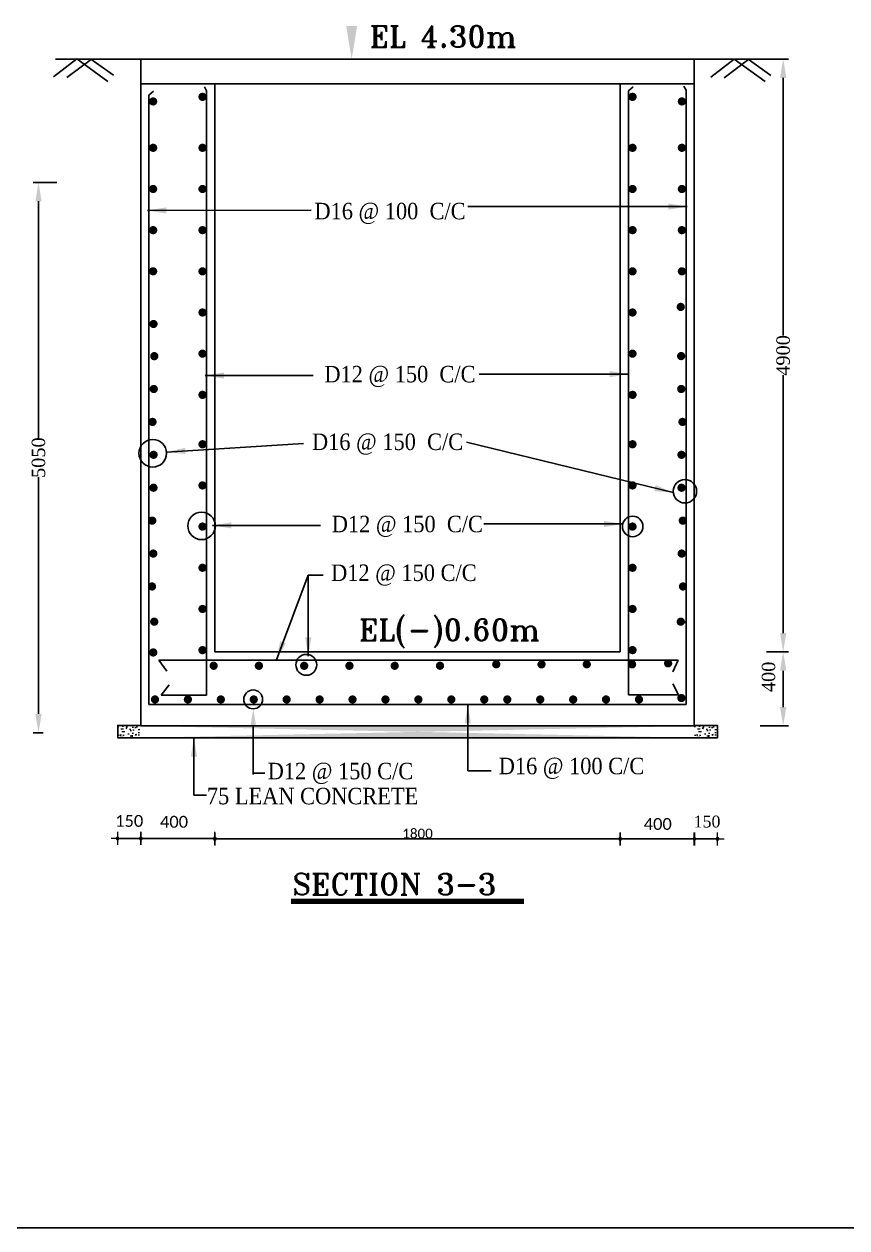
# Model space of a CAD drawing. Extents: x -298162 to 1078160, y -513173 to -216568.
# Drawn here: x 177279 to 192580, y -288827 to -266449 of the extents above; entities that cross this region are included whole.
import ezdxf

# ---------------------------------------------------------------- set-up
doc = ezdxf.new("R2010")
doc.units = 0
doc.header["$MEASUREMENT"] = 0
doc.layers.get('DEFPOINTS').update_dxf_attribs({"linetype": 'CONTINUOUS'})
doc.layers.add('Dim', color=7, linetype='CONTINUOUS', lineweight=9)
doc.layers.add('Left Bank Profile', color=7, linetype='CONTINUOUS', lineweight=25)
doc.layers.add('LINE', color=7, linetype='CONTINUOUS')
doc.styles.add('BIG', font='ROMANT.SHX')
doc.styles.add('cb', font='calibri.ttf')
doc.styles.get("Standard").update_dxf_attribs({"font": 'times.ttf', "height": 250})
doc.dimstyles.new('3', dxfattribs={"dimtxt": 225, "dimasz": 350, "dimexe": 100, "dimexo": 25, "dimgap": 9, "dimtad": 0, "dimdec": 0, "dimzin": 0, "dimdsep": 46, "dimtxsty": 'Standard', "dimcen": 0, "dimclrt": 256, "dimadec": 0, "dimazin": 0, "dimtfac": 1, "dimtdec": 0, "dimtofl": 0, "dimtmove": 2, "dimatfit": 3, "dimfxl": 1, "dimtolj": 1, "dimtzin": 0, "dimarcsym": 0})
doc.dimstyles.new('FAHIM', dxfattribs={"dimscale": 0.6, "dimtxt": 150, "dimasz": 0.25, "dimexe": 0.18, "dimexo": 0.0625, "dimgap": 5, "dimtad": 1, "dimdec": 0, "dimrnd": 1, "dimzin": 12, "dimdsep": 46, "dimtxsty": 'cb', "dimblk1": 'FAHIM', "dimblk2": 'FAHIM', "dimsah": 1, "dimcen": -0.09, "dimse1": 1, "dimse2": 1, "dimclrd": 7, "dimclrt": 7, "dimadec": 0, "dimazin": 0, "dimtfac": 0.01, "dimtdec": 0, "dimtmove": 2, "dimatfit": 3, "dimldrblk": 'FAHIM', "dimfxl": 1, "dimtolj": 1, "dimtzin": 12, "dimarcsym": 0})

# ---------------------------------------------------------------- blocks, each defined once
blk = doc.blocks.new('*D134')
at = {"layer": 'DEFPOINTS', "color": 0, "lineweight": -2}
for p in [(177910, -269394), (177547, -279623), (177657, -279623)]:
    blk.add_point(p, dxfattribs=at)
at = {"layer": 'LINE', "color": 0, "lineweight": -2}
for p, q in [((177885, -269394), (177447, -269394)), ((177547, -269744), (177547, -274146)), ((177547, -279273), (177547, -274871)), ((177632, -279623), (177447, -279623))]:
    blk.add_line(p, q, dxfattribs=at)
for points in [[(177489, -269744), (177605, -269744), (177547, -269394)], [(177489, -279273), (177605, -279273), (177547, -279623)]]:
    blk.add_solid(points, dxfattribs=at)
at = {"layer": 'LINE', "insert": (177547, -274509), "char_height": 250, "attachment_point": 5, "rotation": 90}
blk.add_mtext('\\A1;5050', dxfattribs=at)
blk = doc.blocks.new('*D173')
at = {"layer": 'DEFPOINTS', "color": 0, "lineweight": -2}
for p in [(190602, -267099), (191394, -267099), (191061, -278119)]:
    blk.add_point(p, dxfattribs=at)
at = {"layer": 'LINE', "color": 0, "lineweight": -2}
for p, q in [((190627, -267099), (191494, -267099)), ((191394, -267449), (191394, -272240)), ((191394, -277769), (191394, -272978)), ((191086, -278119), (191494, -278119))]:
    blk.add_line(p, q, dxfattribs=at)
for points in [[(191336, -267449), (191453, -267449), (191394, -267099)], [(191336, -277769), (191453, -277769), (191394, -278119)]]:
    blk.add_solid(points, dxfattribs=at)
at = {"layer": 'LINE', "insert": (191394, -272609), "char_height": 250, "attachment_point": 5, "rotation": 90}
blk.add_mtext('\\A1;4900', dxfattribs=at)
blk = doc.blocks.new('FAHIM')
at = {"layer": 'Dim', "color": 7}
for p, q in [((-738, 0), (762, 0)), ((0, -750), (0, 750))]:
    blk.add_line(p, q, dxfattribs=at)
at = {"layer": 'Dim', "color": 7, "const_width": 150}
blk.add_lwpolyline([(-75, 0, 1), (75, 0, 1)], format="xyb", close=True, dxfattribs=at)
at = {"layer": 'Dim', "color": 7}
for points in [[(-148, -2, 1), (152, -2, 1)], [(-147, -1, 1), (153, -1, 1)]]:
    blk.add_lwpolyline(points, format="xyb", close=True, dxfattribs=at)
blk = doc.blocks.new('*D174')
at = {"layer": 'DEFPOINTS', "color": 0, "linetype": 'ByBlock', "lineweight": -2}
for p in [(180825, -281125), (188364, -281129), (188364, -281596)]:
    blk.add_point(p, dxfattribs=at)
at = {"layer": 'LINE', "color": 7, "linetype": 'ByBlock', "lineweight": -2}
blk.add_line((180825, -281596), (188364, -281596), dxfattribs=at)
at = {"layer": 'LINE', "color": 7, "linetype": 'ByBlock', "lineweight": -2, "xscale": 0.162, "yscale": 0.162, "zscale": 0.162, "rotation": 180}
blk.add_blockref('FAHIM', (180825, -281596), dxfattribs=at)
at = {"layer": 'LINE', "color": 7, "linetype": 'ByBlock', "lineweight": -2, "xscale": 0.162, "yscale": 0.162, "zscale": 0.162}
blk.add_blockref('FAHIM', (188364, -281596), dxfattribs=at)
at = {"layer": 'LINE', "color": 7, "linetype": 'ByBlock', "lineweight": -2, "insert": (184595, -281497), "char_height": 180, "attachment_point": 5, "style": 'cb'}
blk.add_mtext('\\A1;1800', dxfattribs=at)
blk = doc.blocks.new('*D175')
at = {"layer": 'DEFPOINTS', "color": 0, "linetype": 'ByBlock', "lineweight": -2}
for p in [(179448, -281100), (180825, -281100), (180825, -281587)]:
    blk.add_point(p, dxfattribs=at)
at = {"layer": 'LINE', "color": 7, "linetype": 'ByBlock', "lineweight": -2}
blk.add_line((179448, -281587), (180825, -281587), dxfattribs=at)
at = {"layer": 'LINE', "color": 7, "linetype": 'ByBlock', "lineweight": -2, "xscale": 0.162, "yscale": 0.162, "zscale": 0.162, "rotation": 180}
blk.add_blockref('FAHIM', (179448, -281587), dxfattribs=at)
at = {"layer": 'LINE', "color": 7, "linetype": 'ByBlock', "lineweight": -2, "xscale": 0.162, "yscale": 0.162, "zscale": 0.162}
blk.add_blockref('FAHIM', (180825, -281587), dxfattribs=at)
at = {"layer": 'LINE', "color": 7, "linetype": 'ByBlock', "lineweight": -2, "insert": (180067, -281279), "char_height": 180, "attachment_point": 5, "style": 'cb'}
blk.add_mtext('\\A1;{\\H1.222x;400}', dxfattribs=at)
blk = doc.blocks.new('*D176')
at = {"layer": 'DEFPOINTS', "color": 0, "linetype": 'ByBlock', "lineweight": -2}
for p in [(188364, -281109), (189742, -281109), (189742, -281596)]:
    blk.add_point(p, dxfattribs=at)
at = {"layer": 'LINE', "color": 7, "linetype": 'ByBlock', "lineweight": -2}
blk.add_line((188364, -281596), (189742, -281596), dxfattribs=at)
at = {"layer": 'LINE', "color": 7, "linetype": 'ByBlock', "lineweight": -2, "xscale": 0.162, "yscale": 0.162, "zscale": 0.162, "rotation": 180}
blk.add_blockref('FAHIM', (188364, -281596), dxfattribs=at)
at = {"layer": 'LINE', "color": 7, "linetype": 'ByBlock', "lineweight": -2, "xscale": 0.162, "yscale": 0.162, "zscale": 0.162}
blk.add_blockref('FAHIM', (189742, -281596), dxfattribs=at)
at = {"layer": 'LINE', "color": 7, "linetype": 'ByBlock', "lineweight": -2, "insert": (189062, -281319), "char_height": 180, "attachment_point": 5, "style": 'cb'}
blk.add_mtext('\\A1;{\\H1.222x;\\C7;400}', dxfattribs=at)
blk = doc.blocks.new('1')
at = {"layer": 'LINE', "const_width": 25}
blk.add_lwpolyline([(12.4, -0.1, 1), (37.4, -0.1, 1)], format="xyb", close=True, dxfattribs=at)
blk = doc.blocks.new('2')
at = {"layer": 'LINE'}
blk.add_blockref('1', (-24.7, -24.6), dxfattribs=at)
blk = doc.blocks.new('*D177')
at = {"layer": 'DEFPOINTS', "color": 0, "lineweight": -2}
for p in [(191268, -278119), (190944, -279497), (191394, -279497)]:
    blk.add_point(p, dxfattribs=at)
at = {"layer": 'LINE', "color": 0, "lineweight": -2}
for p, q in [((191293, -278119), (191494, -278119)), ((191394, -278469), (191394, -279147)), ((190969, -279497), (191494, -279497))]:
    blk.add_line(p, q, dxfattribs=at)
for points in [[(191336, -278469), (191453, -278469), (191394, -278119)], [(191336, -279147), (191453, -279147), (191394, -279497)]]:
    blk.add_solid(points, dxfattribs=at)
at = {"layer": 'LINE', "insert": (191123, -278584), "char_height": 250, "attachment_point": 5, "rotation": 90}
blk.add_mtext('\\A1;400', dxfattribs=at)
blk = doc.blocks.new('*D551')
at = {"layer": 'DEFPOINTS', "color": 0, "linetype": 'ByBlock', "lineweight": -2}
for p in [(179019, -280036), (179448, -280036), (179019, -281587)]:
    blk.add_point(p, dxfattribs=at)
at = {"layer": 'LINE', "color": 7, "linetype": 'ByBlock', "lineweight": -2}
blk.add_line((179448, -281587), (179020, -281587), dxfattribs=at)
at = {"layer": 'LINE', "color": 7, "linetype": 'ByBlock', "lineweight": -2, "xscale": 0.162, "yscale": 0.162, "zscale": 0.162, "rotation": 180}
blk.add_blockref('FAHIM', (179019, -281587), dxfattribs=at)
at = {"layer": 'LINE', "color": 7, "linetype": 'ByBlock', "lineweight": -2, "xscale": 0.162, "yscale": 0.162, "zscale": 0.162}
blk.add_blockref('FAHIM', (179448, -281587), dxfattribs=at)
at = {"layer": 'LINE', "color": 7, "linetype": 'ByBlock', "lineweight": -2, "insert": (179234, -281262), "char_height": 180, "attachment_point": 5, "style": 'cb'}
blk.add_mtext('\\A1;{\\H1.223x;150}', dxfattribs=at)
blk = doc.blocks.new('*D552')
at = {"layer": 'DEFPOINTS', "color": 0, "linetype": 'ByBlock', "lineweight": -2}
for p in [(189743, -280045), (190172, -280045), (189743, -281596)]:
    blk.add_point(p, dxfattribs=at)
at = {"layer": 'LINE', "color": 7, "linetype": 'ByBlock', "lineweight": -2}
blk.add_line((190172, -281596), (189744, -281596), dxfattribs=at)
at = {"layer": 'LINE', "color": 7, "linetype": 'ByBlock', "lineweight": -2, "xscale": 0.162, "yscale": 0.162, "zscale": 0.162, "rotation": 180}
blk.add_blockref('FAHIM', (189743, -281596), dxfattribs=at)
at = {"layer": 'LINE', "color": 7, "linetype": 'ByBlock', "lineweight": -2, "xscale": 0.162, "yscale": 0.162, "zscale": 0.162}
blk.add_blockref('FAHIM', (190172, -281596), dxfattribs=at)
at = {"layer": 'LINE', "color": 7, "linetype": 'ByBlock', "lineweight": -2, "insert": (189978, -281275), "char_height": 180, "attachment_point": 5, "style": 'cb'}
blk.add_mtext('\\A1;{\\fTimes New Roman|b0|i0|c0|p18;\\H1.223x;150}', dxfattribs=at)

msp = doc.modelspace()

# ---------------------------------------------------------------- hatches: boundary and pattern name
at = {"layer": 'LINE', "lineweight": 5}
h = msp.add_hatch(dxfattribs=at)
h.set_pattern_fill('AR-CONC', color=0, scale=30, style=0)
h.set_pattern_definition([(50, (664.85, -280050.21), (215.17805, -18.82564), [22.5, -247.5]), (355, (664.85, -280050.21), (-41.6254, 225.65764), [18, -198]), (100.4514, (682.78, -280051.78), (173.55281, 206.83186), [19.12206, -210.34263]), (46.1842, (664.85, -279990.21), (320.1723, -49.6557), [33.75, -371.25]), (96.6356, (691.53, -279994.35), (280.3988, 292.23536), [28.6831, -315.5139]), (351.1842, (664.85, -279990.2), (280.3986, 292.2356), [27, -297]), (21, (694.85, -280005.21), (179.07212, -120.78567), [22.5, -247.5]), (326, (694.85, -280005.21), (72.9946, 217.545), [18, -198]), (71.4514, (709.77, -280015.28), (252.0668, 96.75915), [19.12206, -210.34263]), (37.5, (664.85, -280050.215), (3.647957, 99.868156), [0, -195.6, 0, -201, 0, -198.75]), (7.5, (664.85, -280050.21), (78.92086, 118.323514), [0, -114.6, 0, -191.1, 0, -75.75]), (327.5, (597.95, -280050.215), (160.14673, -6.76646), [0, -75, 0, -234, 0, -310.5]), (317.5, (567.95, -280050.21), (174.95585, 30.0315), [0, -97.5, 0, -155.4, 0, -220.5])])
edge = h.paths.add_edge_path()
edge.add_line((179447.529, -279496.886), (179447.529, -279487.165))
edge.add_line((179447.529, -279487.165), (179019.049, -279487.165))
edge.add_line((179019.049, -279487.165), (179019.049, -279715.602))
edge.add_line((179019.049, -279715.602), (179447.529, -279715.602))
h = msp.add_hatch(dxfattribs=at)
h.set_pattern_fill('AR-CONC', color=0, scale=46.8, style=0)
h.set_pattern_definition([(50, (20841.73, -260351.95), (335.67777, -29.368), [35.1, -386.1]), (355, (20841.73, -260351.95), (-64.9356, 352.0259), [28.08, -308.88]), (100.4514, (20869.7, -260354.4), (270.7424, 322.6577), [29.8304, -328.1345]), (46.1842, (20841.73, -260258.35), (499.4688, -77.4629), [52.65, -579.15]), (96.6356, (20883.36, -260264.8), (437.4221, 455.8872), [44.7456, -492.2017]), (351.1842, (20841.73, -260258.35), (437.4218, 455.8875), [42.12, -463.32]), (21, (20888.53, -260281.75), (279.3525, -188.42564), [35.1, -386.1]), (326, (20888.53, -260281.75), (113.8716, 339.3702), [28.08, -308.88]), (71.4514, (20911.8, -260297.45), (393.2242, 150.9443), [29.8304, -328.1345]), (37.5, (20841.73, -260351.95), (5.69081, 155.79432), [0, -305.136, 0, -313.56, 0, -310.05]), (7.5, (20841.73, -260351.95), (123.11654, 184.58468), [0, -178.776, 0, -298.116, 0, -118.17]), (327.5, (20737.37, -260351.95), (249.8289, -10.55568), [0, -117, 0, -365.04, 0, -484.38]), (317.5, (20690.57, -260351.95), (272.93113, 46.84913), [0, -152.1, 0, -242.424, 0, -343.98])])
edge = h.paths.add_edge_path()
edge.add_line((179447.529, -279715.602), (189741.699, -279715.602))
edge.add_line((179447.529, -279496.886), (189741.699, -279496.886))
h = msp.add_hatch(dxfattribs=at)
h.set_pattern_fill('AR-CONC', color=0, scale=30, style=0)
h.set_pattern_definition([(50, (11387.5, -280050.21), (215.17805, -18.82564), [22.5, -247.5]), (355, (11387.5, -280050.21), (-41.6254, 225.65764), [18, -198]), (100.4514, (11405.43, -280051.78), (173.55281, 206.83186), [19.12206, -210.34263]), (46.1842, (11387.5, -279990.21), (320.1723, -49.6557), [33.75, -371.25]), (96.6356, (11414.18, -279994.35), (280.3988, 292.23536), [28.6831, -315.5139]), (351.1842, (11387.5, -279990.2), (280.3986, 292.2356), [27, -297]), (21, (11417.5, -280005.21), (179.07212, -120.78567), [22.5, -247.5]), (326, (11417.5, -280005.21), (72.9946, 217.545), [18, -198]), (71.4514, (11432.42, -280015.28), (252.0668, 96.75915), [19.12206, -210.34263]), (37.5, (11387.5, -280050.215), (3.647957, 99.868156), [0, -195.6, 0, -201, 0, -198.75]), (7.5, (11387.5, -280050.21), (78.92086, 118.323514), [0, -114.6, 0, -191.1, 0, -75.75]), (327.5, (11320.6, -280050.215), (160.14673, -6.76646), [0, -75, 0, -234, 0, -310.5]), (317.5, (11290.6, -280050.21), (174.95585, 30.0315), [0, -97.5, 0, -155.4, 0, -220.5])])
edge = h.paths.add_edge_path()
edge.add_line((189741.699, -279715.602), (190170.178, -279715.602))
edge.add_line((190170.178, -279715.602), (190170.178, -279487.165))
edge.add_line((190170.178, -279487.165), (189741.699, -279487.165))
edge.add_line((189741.699, -279487.165), (189741.699, -279496.886))

# ---------------------------------------------------------------- linework, layer by layer
at = {"layer": 'Left Bank Profile', "color": 0}
msp.add_lwpolyline([(179170.32, -288827.221), (209873.195, -288827.221)], dxfattribs=at)
at = {"layer": 'LINE', "color": 0}
for p, q in [((178257.53, -267095.91), (177825.997, -267431.828)), ((179464.857, -267098.621), (177860.645, -267098.621)), ((178532.141, -267101.509), (178072.587, -267443.025)), ((178257.53, -267095.91), (178835.408, -267514.913)), ((178520.932, -267098.621), (178941.171, -267400.024)), ((179447.529, -279496.886), (179447.529, -267097.571)), ((179447.529, -267557.816), (179447.529, -267098.621)), ((179464.857, -267098.621), (180825.114, -267098.621)), ((179600.594, -267098.621), (179600.594, -267097.571)), ((180825.114, -267098.621), (185914.689, -267098.621)), ((185876.259, -267098.621), (185914.689, -267098.621)), ((185894.286, -267098.621), (189146.767, -267098.621)), ((188364.114, -267098.621), (189129.439, -267098.621)), ((189129.439, -267098.621), (191353.827, -267098.621)), ((189741.699, -279496.886), (189741.699, -267098.621)), ((190480.657, -267098.621), (190049.125, -267434.538)), ((190755.268, -267104.22), (190295.714, -267445.736)), ((190480.657, -267098.621), (191058.536, -267517.623)), ((190744.06, -267101.332), (191164.298, -267402.735)), ((179447.529, -267557.816), (185914.689, -267557.816)), ((180672.049, -267688.342), (180632.986, -267615.758)), ((180825.114, -278119.301), (180825.114, -267557.816)), ((185894.286, -267557.816), (189741.699, -267557.816)), ((188364.114, -278119.301), (188364.114, -267557.816)), ((188517.179, -267688.342), (188602.905, -267615.758)), ((189588.634, -267677.032), (189549.571, -267604.449)), ((179600.594, -267768.032), (179686.32, -267695.449)), ((179600.594, -278128.303), (179600.594, -267768.032)), ((180672.049, -278268.29), (180672.049, -267688.342)), ((188517.179, -278268.29), (188517.179, -267688.342)), ((189588.634, -279096.761), (189588.634, -267677.032)), ((179447.529, -279496.886), (179447.529, -277345.57)), ((179600.594, -279096.761), (179600.594, -278119.301)), ((179600.594, -279096.761), (179600.594, -278128.303)), ((180825.114, -278119.301), (188364.114, -278119.301)), ((188517.179, -278119.301), (188612.479, -278119.301)), ((179781.969, -278271.887), (179930.575, -278479.41)), ((179781.969, -278272.366), (180672.049, -278272.366)), ((180672.049, -278925.901), (180672.049, -278268.29)), ((180672.049, -278272.366), (185914.689, -278272.366)), ((185894.286, -278272.366), (189444.38, -278272.366)), ((188517.179, -278917.833), (188517.179, -278272.366)), ((189444.38, -278272.366), (189340.528, -278488.279)), ((179826.43, -278925.422), (179976.924, -278729.383)), ((189447.561, -278917.833), (189341.607, -278712.138)), ((179826.43, -278925.422), (180672.049, -278925.901)), ((188517.179, -278917.833), (189447.561, -278917.833)), ((179600.594, -279096.761), (185914.689, -279096.761)), ((185894.286, -279096.761), (189588.634, -279096.761)), ((179447.529, -279496.886), (189741.699, -279496.886)), ((181539.808, -279484.167), (181539.808, -280397.499)), ((179447.529, -279715.602), (189741.699, -279715.602)), ((181539.808, -280375.657), (181753.947, -280375.657)), ((179080.224, -288827.221), (209873.195, -288827.221))]:
    msp.add_line(p, q, dxfattribs=at)
msp.add_lwpolyline([(149367.995, -288827.221), (209873.195, -288827.221), (209873.195, -246041.401), (149367.995, -246041.401)], close=True, dxfattribs=at)
at = {"layer": 'LINE', "color": 0, "const_width": 76.533}
for points in [[(179640.172, -267887.294, 1), (179716.704, -267887.294, 1)], [(180558.172, -267802.294, 1), (180634.704, -267802.294, 1)], [(188631.055, -267802.294, -1), (188554.523, -267802.294, -1)], [(189549.055, -267887.294, -1), (189472.523, -267887.294, -1)], [(179640.172, -268749.524, 1), (179716.704, -268749.524, 1)], [(180558.172, -268749.524, 1), (180634.704, -268749.524, 1)], [(188631.055, -268749.524, -1), (188554.523, -268749.524, -1)], [(189549.055, -268749.524, -1), (189472.523, -268749.524, -1)], [(179640.172, -269514.849, 1), (179716.704, -269514.849, 1)], [(180558.172, -269514.849, 1), (180634.704, -269514.849, 1)], [(188631.055, -269514.849, -1), (188554.523, -269514.849, -1)], [(189549.055, -269514.849, -1), (189472.523, -269514.849, -1)], [(179640.172, -270280.174, 1), (179716.704, -270280.174, 1)], [(180558.172, -270280.174, 1), (180634.704, -270280.174, 1)], [(188631.055, -270280.174, -1), (188554.523, -270280.174, -1)], [(189549.055, -270280.174, -1), (189472.523, -270280.174, -1)], [(179640.172, -271045.499, 1), (179716.704, -271045.499, 1)], [(180558.172, -271045.499, 1), (180634.704, -271045.499, 1)], [(188631.055, -271045.499, -1), (188554.523, -271045.499, -1)], [(189549.055, -271045.499, -1), (189472.523, -271045.499, -1)], [(180558.172, -271810.824, 1), (180634.704, -271810.824, 1)], [(188631.055, -271810.824, -1), (188554.523, -271810.824, -1)], [(180558.172, -272576.149, 1), (180634.704, -272576.149, 1)], [(188631.055, -272576.149, -1), (188554.523, -272576.149, -1)], [(180558.172, -273341.474, 1), (180634.704, -273341.474, 1)], [(188631.055, -273341.474, -1), (188554.523, -273341.474, -1)], [(180558.172, -274259.864, 1), (180634.704, -274259.864, 1)], [(188631.055, -274259.864, -1), (188554.523, -274259.864, -1)], [(180558.172, -275025.189, 1), (180634.704, -275025.189, 1)], [(188631.055, -275025.189, -1), (188554.523, -275025.189, -1)], [(180558.172, -275790.514, 1), (180634.704, -275790.514, 1)], [(188631.055, -275790.514, -1), (188554.523, -275790.514, -1)], [(180558.172, -276555.839, 1), (180634.704, -276555.839, 1)], [(188631.055, -276555.839, -1), (188554.523, -276555.839, -1)], [(180558.172, -277321.164, 1), (180634.704, -277321.164, 1)], [(188631.055, -277321.164, -1), (188554.523, -277321.164, -1)], [(180558.172, -278086.489, 1), (180634.704, -278086.489, 1)], [(188631.055, -278086.489, -1), (188554.523, -278086.489, -1)], [(180765.039, -278377.731, 1), (180841.571, -278377.731, 1)], [(181606.896, -278377.731, 1), (181683.429, -278377.731, 1)], [(182448.754, -278377.731, 1), (182525.286, -278377.731, 1)], [(183290.611, -278377.731, 1), (183367.144, -278377.731, 1)], [(184132.469, -278377.731, 1), (184209.001, -278377.731, 1)], [(184974.326, -278377.731, 1), (185050.859, -278377.731, 1)], [(186020.593, -278350.919, 1), (186097.126, -278350.919, 1)], [(186862.451, -278350.919, 1), (186938.983, -278350.919, 1)], [(187704.308, -278350.919, 1), (187780.841, -278350.919, 1)], [(188546.166, -278350.919, 1), (188622.698, -278350.919, 1)], [(189216.751, -278332.909, 1), (189293.284, -278332.909, 1)], [(179674.716, -279004.276, 1), (179751.249, -279004.276, 1)], [(180286.976, -279004.276, 1), (180363.509, -279004.276, 1)], [(180899.236, -279004.276, 1), (180975.769, -279004.276, 1)], [(181511.496, -279004.276, 1), (181588.029, -279004.276, 1)], [(182123.756, -279004.276, 1), (182200.289, -279004.276, 1)], [(182736.016, -279004.276, 1), (182812.549, -279004.276, 1)], [(183348.276, -279004.276, 1), (183424.809, -279004.276, 1)], [(183960.536, -279004.276, 1), (184037.069, -279004.276, 1)], [(184572.796, -279004.276, 1), (184649.329, -279004.276, 1)], [(185185.056, -279004.276, 1), (185261.589, -279004.276, 1)], [(185797.316, -279004.276, 1), (185873.849, -279004.276, 1)], [(186225.5, -279004.276, 1), (186302.033, -279004.276, 1)], [(186837.76, -279004.276, 1), (186914.293, -279004.276, 1)], [(187450.02, -279004.276, 1), (187526.553, -279004.276, 1)], [(188062.28, -279004.276, 1), (188138.813, -279004.276, 1)], [(188674.54, -279004.276, 1), (188751.073, -279004.276, 1)], [(189463.984, -278977.464, 1), (189540.517, -278977.464, 1)]]:
    msp.add_lwpolyline(points, format="xyb", close=True, dxfattribs=at)
at = {"layer": 'LINE', "color": 0, "linetype": 'ByBlock', "lineweight": -2}
for points in [[(179447.529, -279496.886), (179447.529, -279487.165), (179019.049, -279487.165), (179019.049, -279715.602), (179447.529, -279715.602)], [(179447.529, -279496.886), (179447.529, -279487.165), (179019.049, -279487.165), (179019.049, -279715.602), (179447.529, -279715.602)], [(189741.699, -279715.602), (190170.178, -279715.602), (190170.178, -279487.165), (189741.699, -279487.165), (189741.699, -279496.886)], [(189741.699, -279715.602), (190170.178, -279715.602), (190170.178, -279487.165), (189741.699, -279487.165), (189741.699, -279496.886)]]:
    msp.add_lwpolyline(points, dxfattribs=at)
at = {"layer": 'LINE', "color": 0, "const_width": 101.2}
msp.add_lwpolyline([(182243.494, -282755.774), (186577.59, -282755.774)], dxfattribs=at)
at = {"layer": 'LINE', "color": 0}
for centre, radius in [((179671.208, -274428.075), 255.815), ((189567.352, -275133.98), 217.543), ((180579.651, -275776.92), 255.815), ((188595.416, -275788.083), 191.178), ((182527.016, -278359.941), 194.672), ((181539.808, -279003.005), 175.205)]:
    msp.add_circle(centre, radius, dxfattribs=at)
for p in [(189449.754, -274441.889), (189449.87, -274444.948), (189449.985, -274448.007), (189450.101, -274451.067), (189450.216, -274454.126), (179668.593, -276320.191), (179668.709, -276317.131), (179668.824, -276314.072), (179668.94, -276311.013), (179669.055, -276307.954), (179669.171, -276304.895), (179669.286, -276301.836), (179669.402, -276298.777), (179669.517, -276295.718), (179669.632, -276292.658), (179646.083, -276916.719), (179646.198, -276913.66), (179646.314, -276910.601), (179646.429, -276907.542), (179646.545, -276904.483), (179646.66, -276901.424), (179646.776, -276898.365), (179646.891, -276895.306), (179647.006, -276892.246), (179647.122, -276889.187), (189567.502, -277562.194), (189567.617, -277565.253), (189567.733, -277568.313), (189567.848, -277571.372), (188590.494, -278057.772), (188590.61, -278060.831), (188590.725, -278063.89), (188590.841, -278066.95), (188590.956, -278070.009), (188591.072, -278073.068), (188591.187, -278076.127), (188591.303, -278079.186), (188591.418, -278082.245), (188591.533, -278085.304), (188591.649, -278088.363), (188591.764, -278091.423), (188591.88, -278094.482), (188591.995, -278097.541), (188592.111, -278100.6), (188592.226, -278103.659), (188592.341, -278106.718), (188592.457, -278109.777), (188592.572, -278112.836), (188592.688, -278115.896), (188592.803, -278118.955), (188592.919, -278122.014)]:
    msp.add_point(p, dxfattribs=at)
for points in [[(183471.945, -266486.361), (183267.858, -266486.361), (183369.901, -267098.621)], [(181488.786, -279484.167), (181590.829, -279484.167), (181539.808, -279178.037)]]:
    msp.add_solid(points, dxfattribs=at)

# ---------------------------------------------------------------- block references
at = {"layer": 'LINE', "color": 0, "yscale": 3.061300000001211, "zscale": 3.0613}
for p, xscale, rotation in [((189564.758, -271704.617), -3.061299999991661, 272.1610794877129), ((179609.65, -272021.798), 3.061299999991661, 87.83892051228715), ((179624.636, -272620.609), 3.061299999991661, 87.83892051228715), ((189572.693, -272618.652), -3.061299999991661, 272.1610794877129), ((179614.75, -273230.477), 3.061299999991661, 87.83892051228715), ((189574.477, -273230.477), -3.061299999991661, 272.1610794877129), ((179591.663, -273842.301), 3.061299999991661, 87.83892051228715), ((189597.564, -273842.301), -3.061299999991661, 272.1610794877129), ((179611.184, -274454.126), 3.061299999991661, 87.83892051228715), ((189578.043, -274454.126), -3.061299999991661, 272.1610794877129), ((179609.401, -275065.95), 3.061299999991661, 87.83892051228715), ((189579.826, -275065.95), -3.061299999991661, 272.1610794877129), ((179586.313, -275677.775), 3.061299999991661, 87.83892051228715), ((189602.914, -275677.775), -3.061299999991661, 272.1610794877129), ((179605.834, -276289.599), 3.061299999991661, 87.83892051228715), ((189583.393, -276289.599), -3.061299999991661, 272.1610794877129), ((179582.746, -276901.424), 3.061299999991661, 87.83892051228715), ((189606.481, -276901.424), -3.061299999991661, 272.1610794877129), ((179623.572, -277555.814), 3.061299999991661, 87.83892051228715), ((189565.655, -277555.814), -3.061299999991661, 272.1610794877129), ((179605.464, -278128.303), 3.061299999991661, 87.83892051228715)]:
    msp.add_blockref('2', p, dxfattribs=dict(at, xscale=xscale, rotation=rotation))

# ---------------------------------------------------------------- texts
at = {"layer": 'LINE', "color": 0, "style": 'BIG'}
for s, p in [('EL 4.30m', (183703.304, -266880.485)), ('EL(-)0.60m', (183503.725, -277909.542)), ('SECTION 3-3', (182269.374, -282638.012))]:
    msp.add_text(s, height=400, dxfattribs=at).set_placement(p)
at = {"layer": 'LINE', "color": 0, "width": 0.9}
for s, p in [('D16 @ 100  C/C', (182677.985, -270078.267)), ('D12 @ 150  C/C', (182862.384, -273109.484)), ('D16 @ 150  C/C', (182632.208, -274366.988)), ('D12 @ 150  C/C', (183000.384, -275895.484)), ('D12 @ 150 C/C', (182987.759, -276801.465)), ('D16 @ 100 C/C', (186104.514, -280393.526)), ('D12 @ 150 C/C', (181808.377, -280487.625)), ('75 LEAN CONCRETE', (180678.441, -280952.614))]:
    msp.add_text(s, height=306.13, dxfattribs=at).set_placement(p)

# ---------------------------------------------------------------- dimensions: what is measured, and where the dimension line sits
at = {"layer": 'LINE', "color": 0}
for base, p1, p2, text, picture, middle in [((191394.231, -267098.621), (191060.828, -278119.301), (190602.426, -267098.621), '4900', '*D173', (191394.231, -272608.961)), ((177546.951, -279623.154), (177910.425, -269393.997), (177657.248, -279623.154), '5050', '*D134', (177546.951, -274508.576))]:
    dim = msp.add_linear_dim(base=base, p1=p1, p2=p2, angle=90, text=text, dimstyle='3', dxfattribs=at)
    dim.commit()
    dim.dimension.update_dxf_attribs({"geometry": picture, "text_midpoint": middle})
dim = msp.add_linear_dim(base=(191394.231, -279496.886), p1=(191267.966, -278119.301), p2=(190943.876, -279496.886), angle=90, text='400', dimstyle='3', override={"dimtxt": 300}, dxfattribs=at)
dim.commit()
dim.dimension.update_dxf_attribs({"geometry": '*D177', "text_midpoint": (191123.009, -278583.746), "dimtype": 160})
at = {"layer": 'LINE', "color": 0, "linetype": 'ByBlock', "lineweight": -2}
for base, p1, p2, text, picture, middle in [((179019.373, -281586.621), (179447.853, -280035.748), (179019.373, -280035.748), '{\\H1.223x;150}', '*D551', (179234.073, -281262.377)), ((189743.406, -281595.541), (190171.885, -280044.668), (189743.406, -280044.668), '{\\fTimes New Roman|b0|i0|c0|p18;\\H1.223x;150}', '*D552', (189978.388, -281274.947)), ((180825.114, -281586.621), (179447.529, -281099.851), (180825.114, -281099.851), '{\\H1.222x;400}', '*D175', (180066.891, -281279.479)), ((188364.114, -281595.541), (180825.114, -281124.851), (188364.114, -281129.382), '1800', '*D174', (184594.614, -281497.325)), ((189741.699, -281595.541), (188364.114, -281108.771), (189741.699, -281108.771), '{\\H1.222x;\\C7;400}', '*D176', (189062.349, -281319.278))]:
    dim = msp.add_linear_dim(base=base, p1=p1, p2=p2, text=text, dimstyle='FAHIM', override={"dimtxt": 300, "dimasz": 0.27, "dimgap": 10}, dxfattribs=at)
    dim.commit()
    dim.dimension.update_dxf_attribs({"geometry": picture, "text_midpoint": middle, "dimtype": 160})

# ---------------------------------------------------------------- leaders
at = {"layer": 'LINE', "color": 0}
for points in [[(179572.39, -269914.949), (182615.72, -269907.085)], [(189608.101, -269841.771), (185529.22, -269841.771)], [(180647.474, -272982.218), (182654.898, -272982.218)], [(188517.179, -272956.183), (185738.432, -272956.183)], [(179927.433, -274404.818), (182474.913, -274247.772)], [(189351.173, -275158.303), (185502.629, -274221.512)], [(188412.179, -275742.183), (185826.35, -275742.183)], [(180785.474, -275768.218), (182792.898, -275768.218)], [(181970.703, -278265.978), (182562.788, -276690.27)], [(182562.788, -278201.668), (182562.788, -276690.27), (182843.018, -276690.27)], [(185530.613, -279096.761), (185530.613, -280330.893), (185965.809, -280330.893)], [(180437.35, -279715.602), (180437.35, -280784.508), (180668.484, -280784.508)]]:
    msp.add_leader(points, dimstyle='3', override={"dimgap": 9, "dimtad": 0}, dxfattribs=at)

doc.saveas('drawing.dxf')
